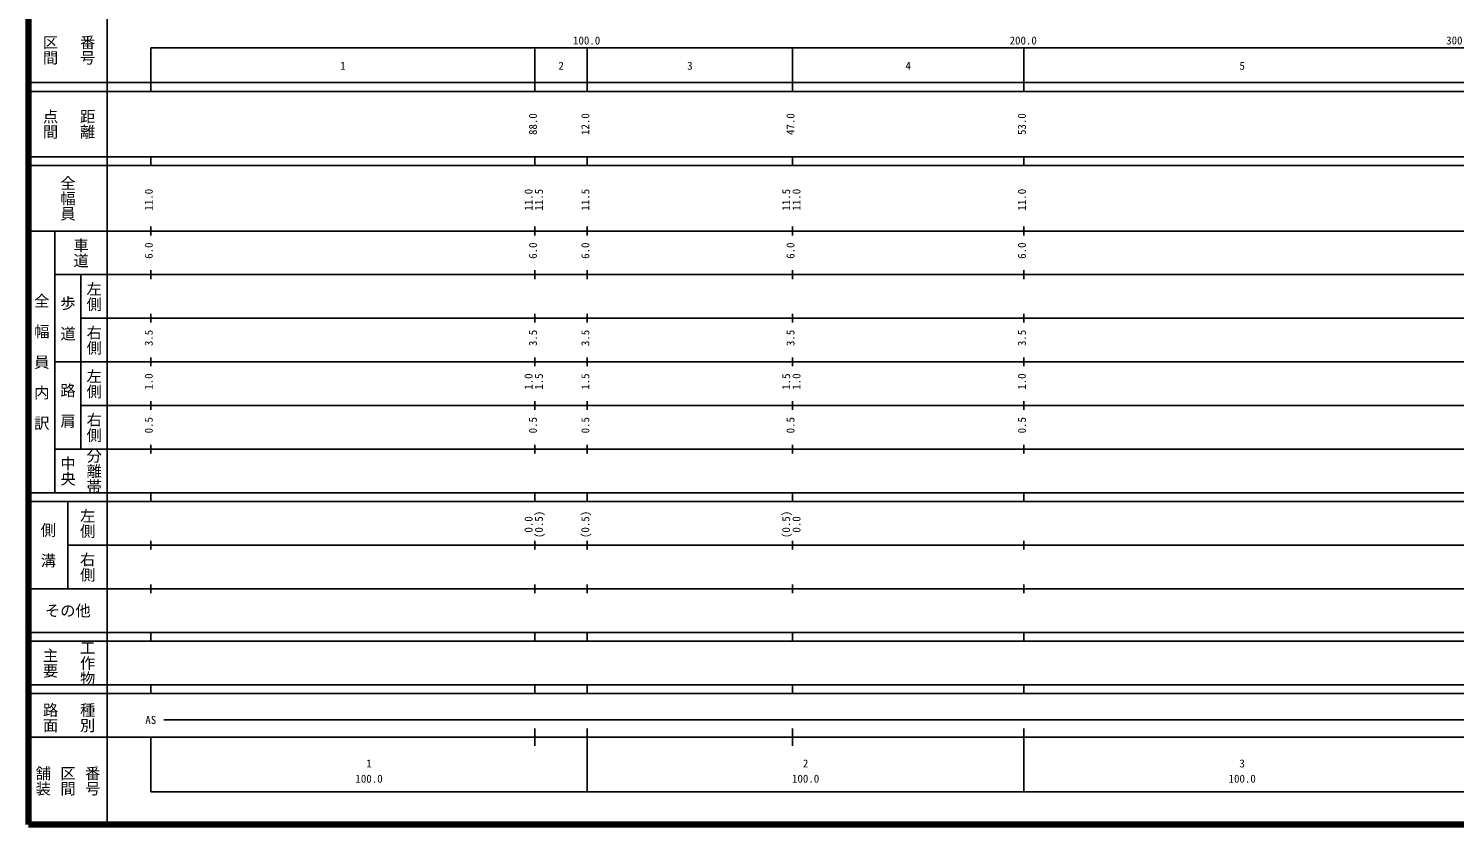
# Model space of a CAD drawing. Units: millimetres on the paper, enlarged 1000 times. Extents: x 40000 to 680000, y 20000 to 380000.
# Drawn here: x 40000 to 366629, y 20000 to 202409 of the extents above; entities that cross this region are included whole.
import ezdxf
from ezdxf.enums import TextEntityAlignment as Align

# ---------------------------------------------------------------- set-up
doc = ezdxf.new("R2010")
doc.units = ezdxf.units.MM
doc.header["$LTSCALE"] = 1000
doc.layers.add('M-TTL', color=2, linetype='Continuous', lineweight=140)
doc.layers.add('M-TTL-BAND', color=7, linetype='Continuous', lineweight=25)
doc.styles.add('@ＭＳ ゴシック', font='')
doc.styles.add('ＭＳ ゴシック', font='')
doc.styles.get('@ＭＳ ゴシック').set_extended_font_data('@MS Gothic')
doc.styles.get('ＭＳ ゴシック').set_extended_font_data('MS Gothic')

msp = doc.modelspace()

# ---------------------------------------------------------------- linework, layer by layer
at = {"layer": 'M-TTL'}
for p, q in [((40000, 380000), (40000, 20000)), ((40000, 20000), (680000, 20000))]:
    msp.add_line(p, q, dxfattribs=at)
at = {"layer": 'M-TTL-BAND'}
for p, q in [((58000, 370000), (58000, 20000)), ((68000, 198000), (579000, 198000)), ((68000, 198000), (68000, 188000)), ((156000, 188000), (156000, 198000)), ((168000, 188000), (168000, 198000)), ((215000, 188000), (215000, 198000)), ((268000, 188000), (268000, 198000)), ((40000, 190000), (579000, 190000)), ((40000, 188000), (579000, 188000)), ((40000, 173000), (579000, 173000)), ((40000, 171000), (579000, 171000)), ((68000, 171000), (68000, 173000)), ((156000, 171000), (156000, 173000)), ((168000, 171000), (168000, 173000)), ((215000, 171000), (215000, 173000)), ((268000, 171000), (268000, 173000)), ((68000, 155000), (68000, 157000)), ((156000, 155000), (156000, 157000)), ((168000, 155000), (168000, 157000)), ((215000, 155000), (215000, 157000)), ((268000, 155000), (268000, 157000)), ((40000, 156000), (579000, 156000)), ((46000, 96000), (46000, 156000)), ((68000, 145000), (68000, 147000)), ((156000, 145000), (156000, 147000)), ((168000, 145000), (168000, 147000)), ((215000, 145000), (215000, 147000)), ((268000, 145000), (268000, 147000)), ((46000, 146000), (579000, 146000)), ((52000, 146000), (52000, 106000)), ((52000, 136000), (579000, 136000)), ((68000, 135000), (68000, 137000)), ((156000, 135000), (156000, 137000)), ((168000, 135000), (168000, 137000)), ((215000, 135000), (215000, 137000)), ((268000, 135000), (268000, 137000)), ((46000, 126000), (579000, 126000)), ((68000, 125000), (68000, 127000)), ((156000, 125000), (156000, 127000)), ((168000, 125000), (168000, 127000)), ((215000, 125000), (215000, 127000)), ((268000, 125000), (268000, 127000)), ((52000, 116000), (579000, 116000)), ((68000, 115000), (68000, 117000)), ((156000, 115000), (156000, 117000)), ((168000, 115000), (168000, 117000)), ((215000, 115000), (215000, 117000)), ((268000, 115000), (268000, 117000)), ((46000, 106000), (579000, 106000)), ((68000, 105000), (68000, 107000)), ((156000, 105000), (156000, 107000)), ((168000, 105000), (168000, 107000)), ((215000, 105000), (215000, 107000)), ((268000, 105000), (268000, 107000)), ((40000, 96000), (579000, 96000)), ((68000, 94000), (68000, 96000)), ((156000, 94000), (156000, 96000)), ((168000, 94000), (168000, 96000)), ((215000, 94000), (215000, 96000)), ((268000, 94000), (268000, 96000)), ((40000, 94000), (579000, 94000)), ((49000, 94000), (49000, 74000)), ((68000, 83000), (68000, 85000)), ((156000, 83000), (156000, 85000)), ((168000, 83000), (168000, 85000)), ((215000, 83000), (215000, 85000)), ((268000, 83000), (268000, 85000)), ((49000, 84000), (579000, 84000)), ((40000, 74000), (579000, 74000)), ((68000, 73000), (68000, 75000)), ((156000, 73000), (156000, 75000)), ((168000, 73000), (168000, 75000)), ((215000, 73000), (215000, 75000)), ((268000, 73000), (268000, 75000)), ((40000, 64000), (579000, 64000)), ((68000, 62000), (68000, 64000)), ((156000, 62000), (156000, 64000)), ((168000, 62000), (168000, 64000)), ((215000, 62000), (215000, 64000)), ((268000, 62000), (268000, 64000)), ((40000, 62000), (579000, 62000)), ((40000, 52000), (579000, 52000)), ((40000, 50000), (579000, 50000)), ((68000, 50000), (68000, 52000)), ((156000, 50000), (156000, 52000)), ((168000, 50000), (168000, 52000)), ((215000, 50000), (215000, 52000)), ((268000, 50000), (268000, 52000)), ((71000, 44000), (549000, 44000)), ((40000, 40000), (579000, 40000)), ((68000, 40000), (68000, 27500)), ((156000, 38000), (156000, 42000)), ((168000, 27500), (168000, 42000)), ((215000, 38000), (215000, 42000)), ((268000, 27500), (268000, 42000)), ((68000, 27500), (579000, 27500))]:
    msp.add_line(p, q, dxfattribs=at)

# ---------------------------------------------------------------- texts
at = {"layer": 'M-TTL-BAND', "style": '@ＭＳ ゴシック'}
for s, p in [('区間', (45000, 197500)), ('番号', (53500, 197500)), ('点間', (45000, 180500)), ('距離', (53500, 180500)), ('全幅員', (49000, 163500)), ('車道', (52000, 151000)), ('左側', (55000, 141000)), ('全\u3000幅\u3000員\u3000内\u3000訳', (43000, 126000)), ('歩\u3000道', (49000, 136000)), ('右側', (55000, 131000)), ('左側', (55000, 121000)), ('路\u3000肩', (49000, 116000)), ('右側', (55000, 111000)), ('分離帯', (55000, 101000)), ('中央', (49000, 101000)), ('左側', (53500, 89000)), ('側\u3000溝', (44500, 84000)), ('右側', (53500, 79000)), ('主要', (45000, 57000)), ('工作物', (53500, 57000)), ('路面', (45000, 44500)), ('種別', (53500, 44500)), ('舗装', (43333, 30000)), ('区間', (49000, 30000)), ('番号', (54667, 30000))]:
    msp.add_text(s, height=2566, rotation=270, dxfattribs=at).set_placement(p, align=Align.MIDDLE_CENTER)
at = {"layer": 'M-TTL-BAND', "style": 'ＭＳ ゴシック'}
for s, p in [('100.0', (167844, 198195)), ('200.0', (267844, 198195)), ('300.0', (367844, 198195)), ('1', (112000, 192405)), ('2', (162000, 192405)), ('3', (191500, 192405)), ('4', (241500, 192405)), ('5', (318000, 192405)), ('AS', (68000, 42500)), ('1', (118000, 32523)), ('2', (218000, 32523)), ('3', (318000, 32523)), ('100.0', (118000, 29033)), ('100.0', (218000, 29033)), ('100.0', (318000, 29033))]:
    msp.add_text(s, height=1833, dxfattribs=at).set_placement(p, align=Align.BOTTOM_CENTER)
for s, p in [('88.0', (157000, 180500)), ('12.0', (169000, 180500)), ('47.0', (216000, 180500)), ('53.0', (269000, 180500)), ('11.0', (69000, 163174)), ('11.0', (156000, 163174)), ('11.5', (158370, 163174)), ('11.5', (169000, 163174)), ('11.5', (215000, 163174)), ('11.0', (217370, 163174)), ('11.0', (269000, 163174)), ('6.0', (69000, 151500)), ('6.0', (157000, 151500)), ('6.0', (169000, 151500)), ('6.0', (216000, 151500)), ('6.0', (269000, 151500)), ('3.5', (69000, 131500)), ('3.5', (157000, 131500)), ('3.5', (169000, 131500)), ('3.5', (216000, 131500)), ('3.5', (269000, 131500)), ('1.0', (69000, 121500)), ('1.0', (156000, 121500)), ('1.5', (158370, 121500)), ('1.5', (169000, 121500)), ('1.5', (215000, 121500)), ('1.0', (217370, 121500)), ('1.0', (269000, 121500)), ('0.5', (69000, 111500)), ('0.5', (157000, 111500)), ('0.5', (169000, 111500)), ('0.5', (216000, 111500)), ('0.5', (269000, 111500)), ('(0.5)', (158370, 88764)), ('(0.5)', (169000, 88764)), ('(0.5)', (215000, 88764)), ('0.0', (156000, 88764)), ('0.0', (217370, 88764))]:
    msp.add_text(s, height=1833, rotation=90, dxfattribs=at).set_placement(p, align=Align.BOTTOM_CENTER)
msp.add_text('その他', height=2566, dxfattribs=at).set_placement((49000, 69000), align=Align.MIDDLE_CENTER)

doc.saveas('drawing.dxf')
